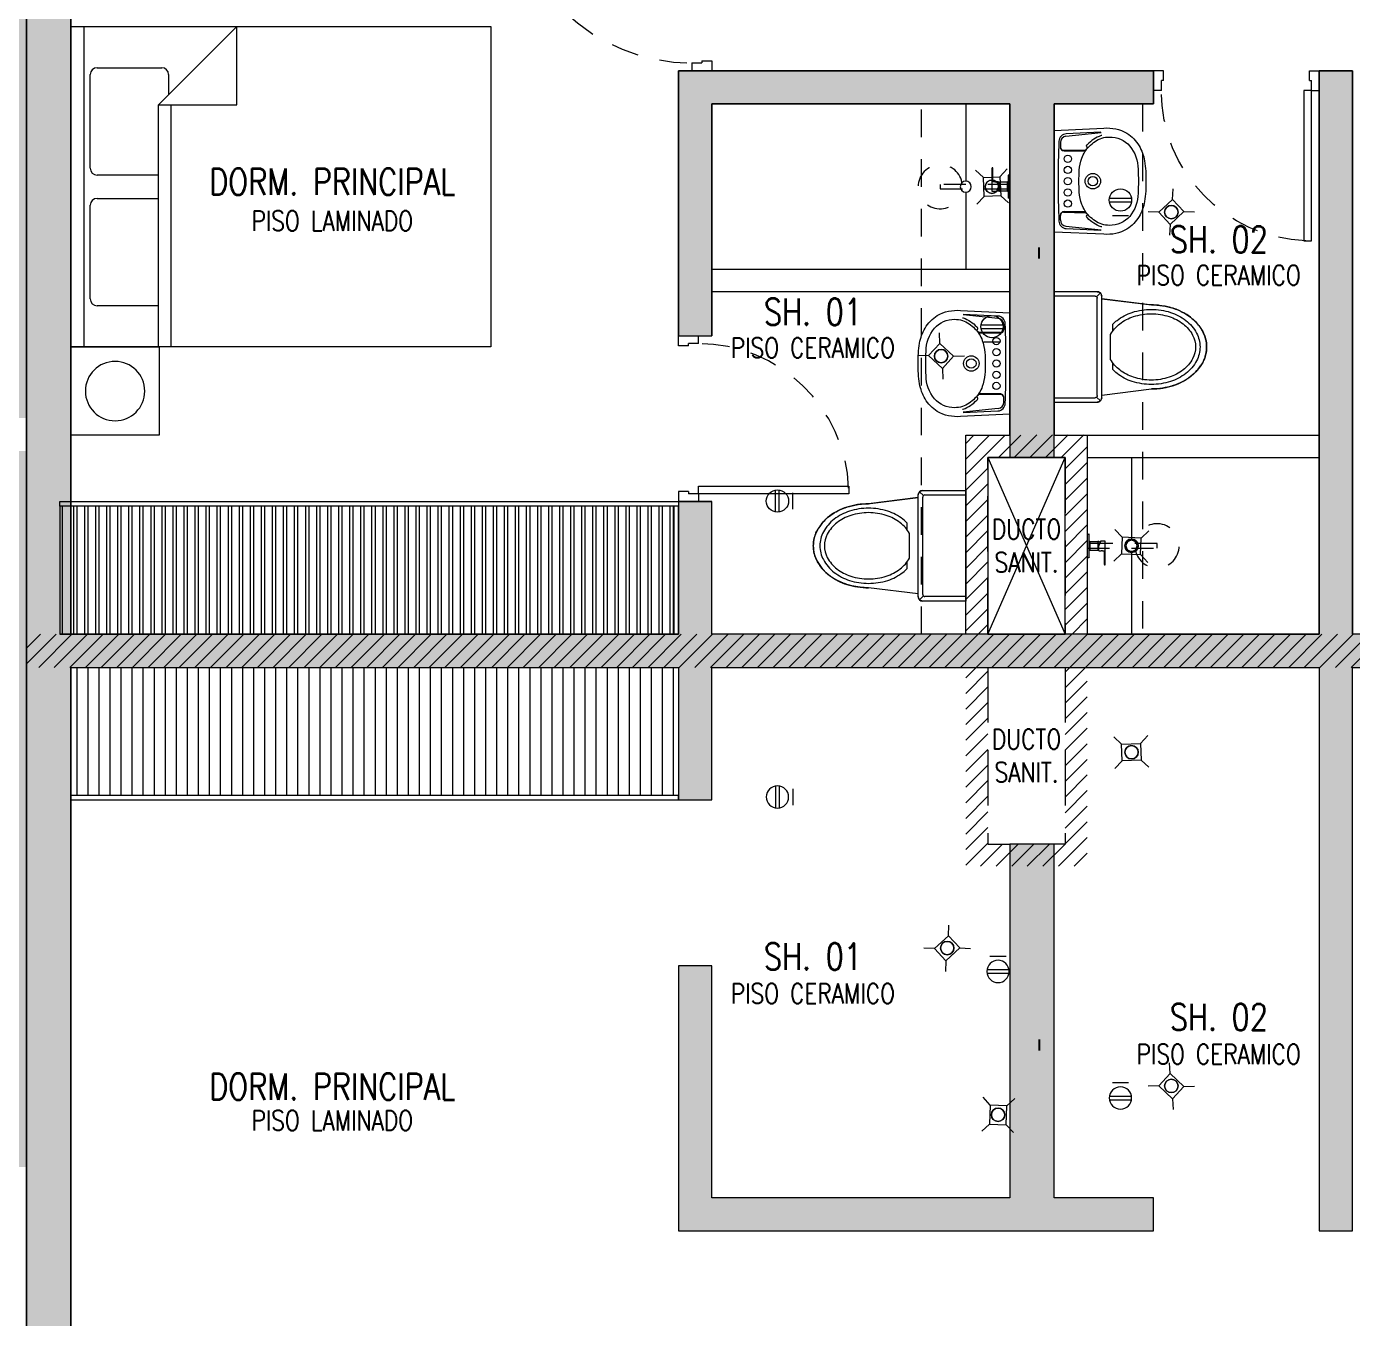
# Model space of a CAD drawing. Header units: millimetres. Extents: x 3738 to 3833, y 1327 to 1657.
# Drawn here: x 3768.47 to 3774.47, y 1485.64 to 1491.49 of the extents above; entities that cross this region are included whole.
import ezdxf
from ezdxf.enums import TextEntityAlignment as Align
from ezdxf.xclip import XClip

# ---------------------------------------------------------------- set-up
doc = ezdxf.new("R2010")
doc.units = ezdxf.units.MM
doc.header["$XCLIPFRAME"] = 2
for name, pattern in [('ACAD_ISO07W100', [3, 0, -3]), ('HIDDEN2', [0.1875, 0.125, -0.0625]), ('X-REF_DP_Arquitectura$0$HIDDEN', [0.375, 0.25, -0.125])]:
    doc.linetypes.add(name, pattern=pattern)
doc.layers.get('0').update_dxf_attribs({"color": 251, "lineweight": 9})
doc.layers.get('DEFPOINTS').update_dxf_attribs({"color": 251, "lineweight": 9})
for name, color, linetype, lineweight in [('A-07', 251, 'Continuous', 13), ('A-LINEAS', 251, 'Continuous', 13), ('A-MOBILIARIO', 251, 'Continuous', 13), ('A-MURO BAJO', 251, 'Continuous', 13), ('A-MUROS', 251, 'Continuous', 13), ('A-PROYECCIONES', 251, 'HIDDEN2', 13), ('A-SANITARIOS', 251, 'Continuous', 13), ('A-TEXTO-ACABADO PISO', 251, 'Continuous', 13), ('A-TEXTO-AMBIENTE', 251, 'Continuous', 13), ('A_20_Estructuras', 251, 'Continuous', 13), ('A_30_DispositivosSanit', 251, 'Continuous', 13), ('A_50_TextoAmbiente', 251, 'Continuous', 13), ('A_50_TextoIndicaciones', 251, 'Continuous', 13), ('A_50_Vigas', 251, 'X-REF_DP_Arquitectura$0$HIDDEN', 13), ('A_60_HatchEstructuras', 251, 'Continuous', 13), ('DLP_MOBILIARIO FIJO', 251, 'Continuous', 13), ('DLP_VERDE', 251, 'Continuous', 13), ('MURO CF 120', 251, 'Continuous', 13), ('MURO CF 60', 251, 'Continuous', 13)]:
    doc.layers.add(name, color=color, linetype=linetype, lineweight=lineweight)
doc.styles.add('ROMANS', font='romans.shx', dxfattribs={"width": 0.8})
pattern_1 = [(270, (-26.75, -6.375), (0.05, -9e-18), [])]
pattern_2 = [(45, (-21.67, -43.67528), (-0.03535534, 0.03535534), [])]

# ---------------------------------------------------------------- blocks, each defined once
blk = doc.blocks.new('A$C9f73720c')
at = {"layer": 'DLP_VERDE'}
h = blk.add_hatch(dxfattribs=at)
h.set_pattern_fill('AR-SAND', color=256, scale=0.0035, angle=215)
h.set_pattern_definition([(252.5, (24.44767, 11.2647), (0.1028379, -0.13710426), [0, -0.135128, 0, -0.15113, 0, -0.1444625]), (222.5, (24.44767, 11.2647), (0.01502412, -0.29575865), [0, -0.072898, 0, -0.121793, 0, -0.0466725]), (182.5, (24.53724, 11.32742), (-0.22649154, -0.15920515), [0, -0.04445, 0, -0.16002, 0, -0.208915]), (172.5, (24.53724, 11.32742), (-0.17416064, -0.21719985), [0, -0.022225, 0, -0.104902, 0, -0.120015])])
edge = h.paths.add_edge_path()
edge.add_line((50.8576, 131.3638), (52.1732, 135.6744))
edge.add_line((52.1732, 135.6744), (48.184, 136.8921))
edge.add_line((48.184, 136.8921), (49.0243, 139.6451))
edge.add_line((49.0243, 139.6451), (35.7131, 142.6238))
edge.add_line((35.7131, 142.6238), (36.0551, 142.1783))
edge.add_arc((40.9333, 145.9234), 6.15, 217.51443, 224.36418)
edge.add_arc((40.9333, 145.9234), 6.15, 224.36418, 255.73466)
edge.add_line((39.4179, 139.9631), (43.8897, 138.8261))
edge.add_arc((41.5611, 129.6675), 9.45, 10.34086, 75.73466, ccw=False)
h = blk.add_hatch(dxfattribs=at)
h.set_pattern_fill('AR-SAND', color=256, scale=0.0035, angle=215)
h.set_pattern_definition([(252.5, (-226520.54526, -8188080.01937), (0.1028379063742, -0.1371042579803), [0, -0.135128, 0, -0.15113, 0, -0.1444625]), (222.5, (-226520.54526, -8188080.01937), (0.0150241246165, -0.2957586482646), [0, -0.072898, 0, -0.121793, 0, -0.0466725]), (182.5, (-226520.45568, -8188079.95665), (-0.226491538642, -0.159205150185), [0, -0.04445, 0, -0.16002, 0, -0.208915]), (172.5, (-226520.45568, -8188079.95665), (-0.174160637763, -0.217199849944), [0, -0.022225, 0, -0.104902, 0, -0.120015])])
edge = h.paths.add_edge_path()
edge.add_line((36.0209, 135.9696), (35.5631, 133.9244))
edge.add_line((35.5631, 133.9244), (38.2955, 133.3128))
edge.add_line((38.2955, 133.3128), (37.2798, 128.7751))
edge.add_line((37.2798, 128.7751), (36.8412, 128.8732))
edge.add_line((36.8412, 128.8732), (36.2515, 126.2387))
edge.add_line((36.2515, 126.2387), (36.6894, 126.1404))
edge.add_line((36.6894, 126.1404), (36.6799, 126.098))
edge.add_line((36.6799, 126.098), (38.0458, 125.7916))
edge.add_line((38.0458, 125.7916), (40.0797, 134.6873))
edge.add_line((40.0797, 134.6873), (38.1981, 135.1657))
edge.add_arc((40.9333, 145.9234), 11.1, 243.73265, 255.73466, ccw=False)
edge = h.paths.add_edge_path()
edge.add_line((32.713, 135.9476), (33.1708, 137.9891))
edge.add_arc((40.9333, 145.9234), 11.1, 217.64206, 225.62698, ccw=False)
edge.add_arc((31.748, 138.839), 0.5, 37.64475, 127.51284)
edge.add_line((31.4435, 139.2356), (30.7692, 138.7179))
edge.add_line((30.7692, 138.7179), (31.5046, 137.76))
edge.add_line((31.5046, 137.76), (31.3857, 137.6687))
edge.add_line((31.3857, 137.6687), (30.6502, 138.6266))
edge.add_line((30.6502, 138.6266), (29.8568, 138.0175))
edge.add_line((29.8568, 138.0175), (29.5516, 136.6565))
edge.add_line((29.5516, 136.6565), (32.713, 135.9476))
edge = h.paths.add_edge_path()
edge.add_line((33.2972, 137.8674), (32.8593, 135.9147))
edge.add_line((32.8593, 135.9147), (35.712, 135.2762))
edge.add_line((35.712, 135.2762), (35.8827, 136.039))
edge.add_arc((40.9333, 145.9234), 11.1, 226.53294, 242.9345, ccw=False)
blk = doc.blocks.new('ESTRUC_P1')
at = {"layer": 'A_60_HatchEstructuras'}
h = blk.add_hatch(color=256, dxfattribs=at)
h.dxf.hatch_style = 1
h.paths.add_polyline_path([(7.5001, -6.85), (4.65, -6.85), (4.65, -4.3), (4.5, -4.3), (4.5, -6.85), (1.75, -6.85), (1.75, -6.25), (1.6, -6.25), (1.6, -6.85), (-1.15, -6.85), (-1.15, -2.8), (-1.35, -2.8), (-1.35, -11.05), (-1.15, -11.05), (-1.15, -7), (1.6, -7), (1.6, -7.6), (1.75, -7.6), (1.75, -7), (4.5, -7), (4.5, -9.55), (4.65, -9.55), (4.65, -7), (7.5001, -7)])
h.paths.add_polyline_path([(3.3, -4.45), (3.75, -4.45), (3.75, -4.3), (1.6, -4.3), (1.6, -5.5), (1.7468, -5.5), (1.75, -5.5), (1.75, -4.45), (3.1, -4.45), (3.1, -6.05), (3.3, -6.05)], flags=17)
h.paths.add_polyline_path([(3.3, -7.8), (3.1, -7.8), (3.1, -9.4), (1.75, -9.4), (1.75, -8.35), (1.6, -8.35), (1.6, -9.55), (3.75, -9.55), (3.75, -9.4), (3.3, -9.4)], flags=17)
at = {"layer": 'A_20_Estructuras'}
for points in [[(7.5001, -6.85), (4.65, -6.85), (4.65, -4.3), (4.5, -4.3), (4.5, -6.85), (1.75, -6.85), (1.75, -6.25), (1.6, -6.25), (1.6, -6.85), (-1.15, -6.85), (-1.15, -2.8), (-1.35, -2.8), (-1.35, -11.05), (-1.15, -11.05), (-1.15, -7), (1.6, -7), (1.6, -7.6), (1.75, -7.6), (1.75, -7), (4.5, -7), (4.5, -9.55), (4.65, -9.55), (4.65, -7), (7.5001, -7)], [(3.3, -4.45), (3.75, -4.45), (3.75, -4.3), (1.6, -4.3), (1.6, -5.5), (1.7468, -5.5), (1.75, -5.5), (1.75, -4.45), (3.1, -4.45), (3.1, -6.05), (3.3, -6.05)], [(3.3, -7.8), (3.1, -7.8), (3.1, -9.4), (1.75, -9.4), (1.75, -8.35), (1.6, -8.35), (1.6, -9.55), (3.75, -9.55), (3.75, -9.4), (3.3, -9.4)]]:
    blk.add_lwpolyline(points, close=True, dxfattribs=at)
at = {"layer": 'A_50_Vigas', "elevation": 0}
for points in [[(3, -6.85), (3, -6.05), (3.1, -6.05)], [(3, -7), (3, -7.8), (3.1, -7.8)], [(3.35, -7), (3.35, -7.8), (3.3, -7.8)]]:
    blk.add_lwpolyline(points, dxfattribs=at)
at = {"layer": 'A_50_Vigas'}
blk.add_lwpolyline([(3.3, -6.05), (3.35, -6.05), (3.35, -6.85)], dxfattribs=at)
blk = doc.blocks.new('A$C3E6679A6')
for p, q in [((0, 1.8444), (0.0001, 1.9044)), ((0.0001, 1.9044), (1.4501, 1.9044)), ((1.4501, 1.9044), (1.4501, 1.8444))]:
    blk.add_line(p, q)
at = {"linetype": 'Continuous'}
for p, q in [((0, 1.8444), (1.45, 1.8444)), ((0, 0.0044), (0, 1.8444)), ((0.2173, 1.8167), (0.6414, 1.8167)), ((0.8086, 1.8167), (1.2327, 1.8167)), ((1.45, 1.8444), (1.45, 0.0044)), ((0.1867, 1.5087), (0.1867, 1.786)), ((0.672, 1.786), (0.672, 1.5087)), ((0.778, 1.5087), (0.778, 1.786)), ((1.2633, 1.786), (1.2633, 1.4926)), ((0, 1.5084), (1.0953, 1.5084)), ((1.45, 1.1538), (1.0953, 1.5084)), ((1.0953, 1.5084), (1.0953, 1.1538)), ((1.0953, 1.4524), (0, 1.4524)), ((1.2327, 1.462), (1.1418, 1.462)), ((1.0953, 1.1538), (1.45, 1.1538)), ((1.45, 0.0044), (0, 0.0044))]:
    blk.add_line(p, q, dxfattribs=at)
for centre, start, end in [((0.2173, 1.786), 90, 180), ((0.6414, 1.786), 0, 90), ((0.8086, 1.786), 90, 180), ((1.2327, 1.786), 0, 90), ((1.2327, 1.4926), 270, 0)]:
    blk.add_arc(centre, 0.0306, start, end, dxfattribs=at)
at = {"layer": 'DEFPOINTS', "color": 0, "linetype": 'ByBlock'}
for p in [(0, 1.9044), (0, 0)]:
    blk.add_point(p, dxfattribs=at)
blk = doc.blocks.new('A$C2EBA15F5')
blk.add_lwpolyline([(0, 0.4), (0, 0), (0.4, 0), (0.4, 0.4)], close=True)
blk.add_circle((0.2, 0.2), 0.1344)
blk = doc.blocks.new('SIFON JET_PLANTA')
at = {"extrusion": (-2.64698e-23, 6.61744e-24, -1)}
for p, q in [((-0.2129, 0.239, 0), (-0.211, 0.2419, 0)), ((-0.211, 0.2419, 0), (-0.2091, 0.2441, 0)), ((-0.2091, 0.2441, 0), (-0.2077, 0.2455, 0)), ((-0.2077, 0.2455, 0), (-0.2055, 0.247, 0)), ((-0.2055, 0.247, 0), (-0.2007, 0.2492, 0)), ((-0.2007, 0.2492, 0), (-0.195, 0.25, 0)), ((-0.195, 0.25, 0), (-0.195, 0.25, 0)), ((-0.195, 0.25, 0), (-0.1605, 0.25, 0)), ((-0.1605, 0.25, 0), (-0.0975, 0.25, 0)), ((-0.0975, 0.25, 0), (-0.0323, 0.25, 0)), ((-0.0323, 0.25, 0), (0, 0.25, 0)), ((0, 0.25, 0), (0, -0.25, 0)), ((-0.5216, 0.1797, 0), (-0.5148, 0.1813, 0)), ((-0.5148, 0.1813, 0), (-0.5079, 0.1829, 0)), ((-0.5079, 0.1829, 0), (-0.5016, 0.1842, 0)), ((-0.5016, 0.1842, 0), (-0.4865, 0.1867, 0)), ((-0.4865, 0.1867, 0), (-0.4763, 0.188, 0)), ((-0.4763, 0.188, 0), (-0.4726, 0.1884, 0)), ((-0.4726, 0.1884, 0), (-0.4636, 0.1892, 0)), ((-0.4636, 0.1892, 0), (-0.4549, 0.1897, 0)), ((-0.4549, 0.1897, 0), (-0.449, 0.1899, 0)), ((-0.449, 0.1899, 0), (-0.44, 0.19, 0)), ((-0.44, 0.19, 0), (-0.4322, 0.191, 0)), ((-0.4322, 0.191, 0), (-0.215, 0.2181, 0)), ((-0.215, 0.2278, 0), (-0.2149, 0.2323, 0)), ((-0.215, 0.2234, 0), (-0.215, 0.2278, 0)), ((-0.215, 0.2181, 0), (-0.215, 0.2234, 0)), ((-0.2149, 0.2323, 0), (-0.2142, 0.2356, 0)), ((-0.2142, 0.2356, 0), (-0.2129, 0.239, 0)), ((-0.6386, 0.1152, 0), (-0.6326, 0.121, 0)), ((-0.6326, 0.121, 0), (-0.6299, 0.1235, 0)), ((-0.6299, 0.1235, 0), (-0.6251, 0.1276, 0)), ((-0.6251, 0.1276, 0), (-0.6206, 0.1314, 0)), ((-0.6206, 0.1314, 0), (-0.6168, 0.1344, 0)), ((-0.6168, 0.1344, 0), (-0.6106, 0.1389, 0)), ((-0.6106, 0.1389, 0), (-0.6061, 0.142, 0)), ((-0.6061, 0.142, 0), (-0.6, 0.1461, 0)), ((-0.6, 0.1461, 0), (-0.5963, 0.1484, 0)), ((-0.5963, 0.1484, 0), (-0.5908, 0.1517, 0)), ((-0.5908, 0.1517, 0), (-0.5862, 0.1543, 0)), ((-0.5862, 0.1543, 0), (-0.5794, 0.158, 0)), ((-0.5794, 0.158, 0), (-0.5693, 0.1629, 0)), ((-0.5693, 0.1629, 0), (-0.5517, 0.1703, 0)), ((-0.5517, 0.1703, 0), (-0.5465, 0.1722, 0)), ((-0.5465, 0.1722, 0), (-0.5385, 0.1749, 0)), ((-0.5385, 0.1749, 0), (-0.5346, 0.176, 0)), ((-0.5346, 0.176, 0), (-0.5265, 0.1784, 0)), ((-0.5265, 0.1784, 0), (-0.5216, 0.1797, 0)), ((-0.6779, 0.0582, 0), (-0.6745, 0.0655, 0)), ((-0.6745, 0.0655, 0), (-0.6722, 0.0699, 0)), ((-0.6745, 0.0655, 0), (-0.6745, 0.0655, 0)), ((-0.6722, 0.0699, 0), (-0.6705, 0.0728, 0)), ((-0.6705, 0.0728, 0), (-0.669, 0.0755, 0)), ((-0.669, 0.0755, 0), (-0.6672, 0.0785, 0)), ((-0.6672, 0.0785, 0), (-0.665, 0.082, 0)), ((-0.665, 0.082, 0), (-0.6634, 0.0845, 0)), ((-0.6634, 0.0845, 0), (-0.6611, 0.088, 0)), ((-0.6611, 0.088, 0), (-0.657, 0.0936, 0)), ((-0.657, 0.0936, 0), (-0.6534, 0.0984, 0)), ((-0.657, 0.0936, 0), (-0.657, 0.0936, 0)), ((-0.6534, 0.0984, 0), (-0.6503, 0.1023, 0)), ((-0.6534, 0.0984, 0), (-0.6534, 0.0984, 0)), ((-0.6503, 0.1023, 0), (-0.6453, 0.108, 0)), ((-0.6453, 0.108, 0), (-0.6386, 0.1152, 0)), ((-0.69, 0, 0), (-0.6899, 0.0044, 0)), ((-0.6899, 0.0044, 0), (-0.6897, 0.0096, 0)), ((-0.6897, 0.0096, 0), (-0.6893, 0.014, 0)), ((-0.6893, 0.014, 0), (-0.6887, 0.0194, 0)), ((-0.6887, 0.0194, 0), (-0.6881, 0.0236, 0)), ((-0.6881, 0.0236, 0), (-0.6872, 0.0284, 0)), ((-0.6881, 0.0236, 0), (-0.6881, 0.0236, 0)), ((-0.6872, 0.0284, 0), (-0.6867, 0.031, 0)), ((-0.6867, 0.031, 0), (-0.6855, 0.0361, 0)), ((-0.6855, 0.0361, 0), (-0.6838, 0.0421, 0)), ((-0.6855, 0.0361, 0), (-0.6855, 0.0361, 0)), ((-0.6838, 0.0421, 0), (-0.6819, 0.048, 0)), ((-0.6838, 0.0421, 0), (-0.6838, 0.0421, 0)), ((-0.6819, 0.048, 0), (-0.6804, 0.0521, 0)), ((-0.6804, 0.0521, 0), (-0.6793, 0.0547, 0)), ((-0.6793, 0.0547, 0), (-0.6779, 0.0582, 0)), ((-0.6899, -0.0065, 0), (-0.69, 0, 0)), ((-0.6896, -0.0111, 0), (-0.6899, -0.0065, 0)), ((-0.6891, -0.0164, 0), (-0.6896, -0.0111, 0)), ((-0.6881, -0.0232, 0), (-0.6891, -0.0164, 0)), ((-0.6876, -0.0264, 0), (-0.6881, -0.0232, 0)), ((-0.687, -0.0296, 0), (-0.6876, -0.0264, 0)), ((-0.6864, -0.0321, 0), (-0.687, -0.0296, 0)), ((-0.6855, -0.0361, 0), (-0.6864, -0.0321, 0)), ((-0.6838, -0.0419, 0), (-0.6855, -0.0361, 0)), ((-0.6827, -0.0457, 0), (-0.6838, -0.0419, 0)), ((-0.6814, -0.0492, 0), (-0.6827, -0.0457, 0)), ((-0.6803, -0.0522, 0), (-0.6814, -0.0492, 0)), ((-0.6792, -0.0551, 0), (-0.6803, -0.0522, 0)), ((-0.6779, -0.0581, 0), (-0.6792, -0.0551, 0)), ((-0.677, -0.0602, 0), (-0.6779, -0.0581, 0)), ((-0.6751, -0.0642, 0), (-0.677, -0.0602, 0)), ((-0.6722, -0.0699, 0), (-0.6751, -0.0642, 0)), ((-0.6706, -0.0727, 0), (-0.6722, -0.0699, 0)), ((-0.6679, -0.0774, 0), (-0.6706, -0.0727, 0)), ((-0.6646, -0.0826, 0), (-0.6679, -0.0774, 0)), ((-0.6623, -0.0862, 0), (-0.6646, -0.0826, 0)), ((-0.6599, -0.0897, 0), (-0.6623, -0.0862, 0)), ((-0.6554, -0.0958, 0), (-0.6599, -0.0897, 0)), ((-0.6494, -0.1032, 0), (-0.6554, -0.0958, 0)), ((-0.6458, -0.1074, 0), (-0.6494, -0.1032, 0)), ((-0.64, -0.1137, 0), (-0.6458, -0.1074, 0)), ((-0.6379, -0.1158, 0), (-0.64, -0.1137, 0)), ((-0.6347, -0.119, 0), (-0.6379, -0.1158, 0)), ((-0.6335, -0.1201, 0), (-0.6347, -0.119, 0)), ((-0.6347, -0.119, 0), (-0.6347, -0.119, 0)), ((-0.6318, -0.1217, 0), (-0.6335, -0.1201, 0)), ((-0.6305, -0.123, 0), (-0.6318, -0.1217, 0)), ((-0.6318, -0.1217, 0), (-0.6318, -0.1217, 0)), ((-0.6288, -0.1244, 0), (-0.6305, -0.123, 0)), ((-0.6276, -0.1255, 0), (-0.6288, -0.1244, 0)), ((-0.6262, -0.1268, 0), (-0.6276, -0.1255, 0)), ((-0.6245, -0.1281, 0), (-0.6262, -0.1268, 0)), ((-0.6235, -0.1291, 0), (-0.6245, -0.1281, 0)), ((-0.6245, -0.1281, 0), (-0.6245, -0.1281, 0)), ((-0.6223, -0.13, 0), (-0.6235, -0.1291, 0)), ((-0.6215, -0.1307, 0), (-0.6223, -0.13, 0)), ((-0.6204, -0.1315, 0), (-0.6215, -0.1307, 0)), ((-0.6193, -0.1324, 0), (-0.6204, -0.1315, 0)), ((-0.6179, -0.1335, 0), (-0.6193, -0.1324, 0)), ((-0.6168, -0.1344, 0), (-0.6179, -0.1335, 0)), ((-0.6153, -0.1355, 0), (-0.6168, -0.1344, 0)), ((-0.6142, -0.1363, 0), (-0.6153, -0.1355, 0)), ((-0.612, -0.1379, 0), (-0.6142, -0.1363, 0)), ((-0.6086, -0.1403, 0), (-0.612, -0.1379, 0)), ((-0.607, -0.1415, 0), (-0.6086, -0.1403, 0)), ((-0.6058, -0.1422, 0), (-0.607, -0.1415, 0)), ((-0.6039, -0.1435, 0), (-0.6058, -0.1422, 0)), ((-0.602, -0.1448, 0), (-0.6039, -0.1435, 0)), ((-0.6004, -0.1458, 0), (-0.602, -0.1448, 0)), ((-0.5987, -0.1469, 0), (-0.6004, -0.1458, 0)), ((-0.5964, -0.1483, 0), (-0.5987, -0.1469, 0)), ((-0.595, -0.1492, 0), (-0.5964, -0.1483, 0)), ((-0.5936, -0.15, 0), (-0.595, -0.1492, 0)), ((-0.5918, -0.1511, 0), (-0.5936, -0.15, 0)), ((-0.5896, -0.1524, 0), (-0.5918, -0.1511, 0)), ((-0.5871, -0.1538, 0), (-0.5896, -0.1524, 0)), ((-0.5833, -0.1559, 0), (-0.5871, -0.1538, 0)), ((-0.5781, -0.1587, 0), (-0.5833, -0.1559, 0)), ((-0.5759, -0.1598, 0), (-0.5781, -0.1587, 0)), ((-0.5738, -0.1608, 0), (-0.5759, -0.1598, 0)), ((-0.5702, -0.1625, 0), (-0.5738, -0.1608, 0)), ((-0.5675, -0.1637, 0), (-0.5702, -0.1625, 0)), ((-0.5659, -0.1645, 0), (-0.5675, -0.1637, 0)), ((-0.5644, -0.1652, 0), (-0.5659, -0.1645, 0)), ((-0.5614, -0.1664, 0), (-0.5644, -0.1652, 0)), ((-0.5598, -0.1671, 0), (-0.5614, -0.1664, 0)), ((-0.5568, -0.1683, 0), (-0.5598, -0.1671, 0)), ((-0.5543, -0.1693, 0), (-0.5568, -0.1683, 0)), ((-0.551, -0.1706, 0), (-0.5543, -0.1693, 0)), ((-0.5491, -0.1713, 0), (-0.551, -0.1706, 0)), ((-0.5465, -0.1722, 0), (-0.5491, -0.1713, 0)), ((-0.5449, -0.1728, 0), (-0.5465, -0.1722, 0)), ((-0.5428, -0.1735, 0), (-0.5449, -0.1728, 0)), ((-0.5412, -0.174, 0), (-0.5428, -0.1735, 0)), ((-0.5385, -0.1749, 0), (-0.5412, -0.174, 0)), ((-0.5352, -0.1759, 0), (-0.5385, -0.1749, 0)), ((-0.5385, -0.1749, 0), (-0.5385, -0.1749, 0)), ((-0.5321, -0.1768, 0), (-0.5352, -0.1759, 0)), ((-0.5296, -0.1775, 0), (-0.5321, -0.1768, 0)), ((-0.5267, -0.1783, 0), (-0.5296, -0.1775, 0)), ((-0.5238, -0.1791, 0), (-0.5267, -0.1783, 0)), ((-0.5267, -0.1783, 0), (-0.5267, -0.1783, 0)), ((-0.5217, -0.1796, 0), (-0.5238, -0.1791, 0)), ((-0.5177, -0.1807, 0), (-0.5217, -0.1796, 0)), ((-0.5151, -0.1813, 0), (-0.5177, -0.1807, 0)), ((-0.5118, -0.1821, 0), (-0.5151, -0.1813, 0)), ((-0.5094, -0.1826, 0), (-0.5118, -0.1821, 0)), ((-0.5066, -0.1832, 0), (-0.5094, -0.1826, 0)), ((-0.5022, -0.184, 0), (-0.5066, -0.1832, 0)), ((-0.4974, -0.1849, 0), (-0.5022, -0.184, 0)), ((-0.495, -0.1854, 0), (-0.4974, -0.1849, 0)), ((-0.4974, -0.1849, 0), (-0.4974, -0.1849, 0)), ((-0.4936, -0.1856, 0), (-0.495, -0.1854, 0)), ((-0.4916, -0.1859, 0), (-0.4936, -0.1856, 0)), ((-0.4884, -0.1864, 0), (-0.4916, -0.1859, 0)), ((-0.4862, -0.1867, 0), (-0.4884, -0.1864, 0)), ((-0.4824, -0.1872, 0), (-0.4862, -0.1867, 0)), ((-0.4812, -0.1874, 0), (-0.4824, -0.1872, 0)), ((-0.4785, -0.1877, 0), (-0.4812, -0.1874, 0)), ((-0.4761, -0.188, 0), (-0.4785, -0.1877, 0)), ((-0.4735, -0.1883, 0), (-0.4761, -0.188, 0)), ((-0.4695, -0.1887, 0), (-0.4735, -0.1883, 0)), ((-0.4651, -0.189, 0), (-0.4695, -0.1887, 0)), ((-0.4639, -0.1891, 0), (-0.4651, -0.189, 0)), ((-0.4651, -0.189, 0), (-0.4651, -0.189, 0)), ((-0.4619, -0.1893, 0), (-0.4639, -0.1891, 0)), ((-0.4592, -0.1894, 0), (-0.4619, -0.1893, 0)), ((-0.4568, -0.1896, 0), (-0.4592, -0.1894, 0)), ((-0.455, -0.1897, 0), (-0.4568, -0.1896, 0)), ((-0.4518, -0.1898, 0), (-0.455, -0.1897, 0)), ((-0.449, -0.1899, 0), (-0.4518, -0.1898, 0)), ((-0.4467, -0.1899, 0), (-0.449, -0.1899, 0)), ((-0.4428, -0.19, 0), (-0.4467, -0.1899, 0)), ((-0.44, -0.19, 0), (-0.4428, -0.19, 0)), ((-0.215, -0.2181, 0), (-0.44, -0.19, 0)), ((-0.215, -0.227, 0), (-0.215, -0.2181, 0)), ((-0.215, -0.23, 0), (-0.215, -0.227, 0)), ((-0.2147, -0.2335, 0), (-0.215, -0.23, 0)), ((-0.2138, -0.2369, 0), (-0.2147, -0.2335, 0)), ((-0.2126, -0.2395, 0), (-0.2138, -0.2369, 0)), ((-0.2138, -0.2369, 0), (-0.2138, -0.2369, 0)), ((-0.2108, -0.2423, 0), (-0.2126, -0.2395, 0)), ((-0.2126, -0.2395, 0), (-0.2126, -0.2395, 0)), ((-0.2091, -0.2441, 0), (-0.2108, -0.2423, 0)), ((-0.2108, -0.2423, 0), (-0.2108, -0.2423, 0)), ((-0.2108, -0.2423, 0), (-0.2108, -0.2423, 0)), ((-0.209, -0.244, 0), (-0.2091, -0.2441, 0)), ((-0.2067, -0.2462, 0), (-0.209, -0.244, 0)), ((-0.209, -0.244, 0), (-0.209, -0.244, 0)), ((-0.2029, -0.2484, 0), (-0.2067, -0.2462, 0)), ((-0.2067, -0.2462, 0), (-0.2067, -0.2462, 0)), ((-0.1995, -0.2495, 0), (-0.2029, -0.2484, 0)), ((-0.2029, -0.2484, 0), (-0.2029, -0.2484, 0)), ((-0.195, -0.25, 0), (-0.1995, -0.2495, 0)), ((0, -0.25, 0), (-0.195, -0.25, 0))]:
    blk.add_line(p, q, dxfattribs=at)
for p, q in [((-0.2091, 0.2441, 0), (-0.1921, 0.2271, 0)), ((-0.195, 0.25, 0), (0, 0.25, 0)), ((0, 0.25, 0), (0, -0.25, 0)), ((-0.215, 0.2181, 0), (-0.44, 0.19, 0)), ((-0.215, -0.23, 0), (-0.215, 0.23, 0)), ((-0.195, -0.22, 0), (-0.195, 0.22, 0)), ((-0.185, 0.23, 0), (0, 0.23, 0)), ((-0.265, 0.0718, 0), (-0.265, 0.1028, 0)), ((-0.255, -0.0562, 0), (-0.255, 0.0562, 0)), ((-0.265, -0.1028, 0), (-0.265, -0.0718, 0)), ((-0.215, -0.2181, 0), (-0.44, -0.19, 0)), ((-0.2091, -0.2441, 0), (-0.1921, -0.2271, 0)), ((0, -0.23, 0), (-0.185, -0.23, 0)), ((0, -0.25, 0), (-0.195, -0.25, 0))]:
    blk.add_line(p, q)
at = {"elevation": 0}
for points in [[(-0.265, 0.1028, 0.0362), (-0.2844, 0.1202, 0.08725), (-0.3535, 0.1565, 0.077598), (-0.44, 0.17, 0.077598), (-0.5265, 0.1565, 0.08725), (-0.5956, 0.1202, 0.105601), (-0.6443, 0.0627, 0.12364), (-0.66, 0, 0.12364), (-0.6443, -0.0627, 0.105601), (-0.5956, -0.1202, 0.08725), (-0.5265, -0.1565, 0.077598), (-0.44, -0.17, 0.077598)], [(-0.255, 0.0562, 0.100268), (-0.2967, 0.1044, 0.08725), (-0.3596, 0.1374, 0.077598), (-0.44, 0.15, 0.077598), (-0.5204, 0.1374, 0.08725), (-0.5833, 0.1044, 0.105601), (-0.6266, 0.0532, 0.12364), (-0.64, 0, 0.12364), (-0.6266, -0.0532, 0.105601), (-0.5833, -0.1044, 0.08725), (-0.5204, -0.1374, 0.077598), (-0.44, -0.15, 0.077598)], [(-0.44, -0.15, 0.077598), (-0.3596, -0.1374, 0.08725), (-0.2967, -0.1044, 0.100268), (-0.255, -0.0562, 0.12364)], [(-0.44, -0.17, 0.077598), (-0.3535, -0.1565, 0.08725), (-0.2844, -0.1202, 0.0362), (-0.265, -0.1028, 0.12364)]]:
    blk.add_lwpolyline(points, format="xyb", dxfattribs=at)
for centre, radius, start, end in [((-0.195, 0.23, 0), 0.02, 90, 180), ((-0.44, -0.1379, 0), 0.3279, 90, 107.47412), ((-0.185, 0.22, 0), 0.01, 90, 180), ((-0.4939, -0.0273, 0), 0.203, 127.23483, 151.40883), ((-0.4613, -0.0702, 0), 0.257, 107.47412, 127.23483), ((-0.544, 0, 0), 0.146, 151.40883, 180), ((-0.544, 0, 0), 0.146, 180, 208.59117), ((-0.4939, 0.0273, 0), 0.203, 208.59117, 232.76517), ((-0.4613, 0.0702, 0), 0.257, 232.76517, 252.52588), ((-0.44, 0.1379, 0), 0.3279, 252.52588, 270), ((-0.195, -0.23, 0), 0.02, 180, 270), ((-0.185, -0.22, 0), 0.01, 180, 270)]:
    blk.add_arc(centre, radius, start, end)
blk = doc.blocks.new('BOWL-ITALGRIF_VARADERO_01')
for p, q in [((-0.2032, -0.1971), (-0.2208, -0.038)), ((0.2032, -0.1971), (0.2208, -0.038)), ((-0.1404, -0.2077), (-0.1424, -0.1083)), ((-0.1375, -0.205), (-0.1375, -0.1117)), ((0.1375, -0.205), (0.1375, -0.1117)), ((0.1404, -0.2077), (0.1424, -0.1083)), ((-0.1753, -0.222), (-0.1544, -0.222)), ((0.1753, -0.222), (0.1544, -0.222))]:
    blk.add_line(p, q)
for points in [[(-0.0917, 0.1589, -0.02989), (-0.0456, 0.1646, -0.007822), (0.0456, 0.1646, -0.02989), (0.0918, 0.1589, -0.091737), (0.1601, 0.1343, -0.112496), (0.2175, 0.0792, -0.147885), (0.2402, -0.0257), (0.23, -0.25), (-0.23, -0.25), (-0.2402, -0.0257, -0.147885), (-0.2175, 0.0792, -0.112496), (-0.1601, 0.1343, -0.091737)], [(-0.0496, -0.1363, -0.062677), (-0.1048, -0.1249, -0.110639), (-0.1576, -0.091, -0.120976), (-0.195, -0.0344, -0.061198), (-0.2, 0, -0.21707), (-0.1593, 0.092, -0.174983), (-0.0545, 0.1298, -0.010618), (0, 0.131, -0.010618), (0.0545, 0.1298, -0.174983), (0.1593, 0.092, -0.21707), (0.2, 0, -0.061198), (0.195, -0.0344, -0.120976), (0.1576, -0.091, -0.110639), (0.1048, -0.1249, -0.062677), (0.0496, -0.1363, -0.017583), (0, -0.138, -0.017583)]]:
    blk.add_lwpolyline(points, format="xyb", close=True)
for points in [[(-0.2216, -0.0381), (-0.2145, -0.1954, 0.390823), (-0.1807, -0.2288, 0.017524), (0.1807, -0.2288, 0.390823), (0.2145, -0.1954), (0.2216, -0.0381)], [(-0.2072, -0.035, 0.005), (-0.2064, -0.038, 0.121292), (-0.166, -0.0996, 0.007977), (-0.1624, -0.1031)], [(0.2072, -0.035, -0.005), (0.2064, -0.038, -0.121292), (0.166, -0.0996, -0.007977), (0.1624, -0.1031)]]:
    blk.add_lwpolyline(points, format="xyb")
for centre, radius in [((0, -0.075), 0.035), ((0, -0.075), 0.0215), ((-0.1015, -0.1885), 0.0165), ((-0.051, -0.1885), 0.0165), ((0, -0.1885), 0.0165), ((0.051, -0.1885), 0.0165), ((0.1015, -0.1885), 0.0165)]:
    blk.add_circle(centre, radius)
for centre, radius, start, end in [((-0.1583, -0.0987), 0.006, 226.64309, 46.64309), ((-0.1404, -0.1083), 0.002, 54.36186, 181.13739), ((-0.1355, -0.1117), 0.002, 56.71088, 180), ((0.1355, -0.1117), 0.002, 0, 123.28912), ((0.1404, -0.1083), 0.002, 358.86261, 125.63814), ((0.1583, -0.0987), 0.006, 133.35691, 313.35691), ((0.1048, -0.1249), 9.094947017729287e-16, 0, 217.6714), ((-0.1753, -0.194), 0.028, 186.31112, 270), ((-0.1545, -0.205), 0.017, 270, 0), ((-0.1544, -0.208), 0.014, 270, 1.13739), ((0.1545, -0.205), 0.017, 180, 270), ((0.1544, -0.208), 0.014, 178.86261, 270), ((0.1753, -0.194), 0.028, 270, 353.68888)]:
    blk.add_arc(centre, radius, start, end)
blk = doc.blocks.new('*U281')
for p, q in [((0.01, 0.705), (0.01, 0.75)), ((0.1, 0.715), (0.1, 0.75)), ((0.055, 0.705), (0.01, 0.705)), ((0.1, 0.715), (0.055, 0.715)), ((0.055, 0.705), (0.055, 0.715)), ((0.055, 0.045), (0.01, 0.045)), ((0.01, 0.045), (0.01, 0)), ((0.055, 0.045), (0.055, 0.035)), ((0.1, 0.035), (0.055, 0.035)), ((0.1, 0.035), (0.1, 0))]:
    blk.add_line(p, q)
blk.add_lwpolyline([(0.78, 0.07), (0.78, 0.035), (0.1, 0.035), (0.1, 0.07)], close=True)
at = {"color": 7, "linetype": 'HIDDEN2'}
blk.add_arc((0.0996, 0.0341), 0.6809, 2.23015, 89.96723, dxfattribs=at)
blk = doc.blocks.new('*U258')
for p, q in [((0.01, 0.855), (0.01, 0.9)), ((0.055, 0.855), (0.01, 0.855)), ((0.1, 0.865), (0.055, 0.865)), ((0.055, 0.855), (0.055, 0.865)), ((0.1, 0.865), (0.1, 0.9)), ((0.055, 0.045), (0.01, 0.045)), ((0.01, 0.045), (0.01, 0)), ((0.055, 0.045), (0.055, 0.035)), ((0.1, 0.035), (0.055, 0.035)), ((0.1, 0.035), (0.1, 0))]:
    blk.add_line(p, q)
blk.add_lwpolyline([(0.93, 0.07), (0.93, 0.035), (0.1, 0.035), (0.1, 0.07)], close=True)
at = {"color": 7, "linetype": 'HIDDEN2'}
blk.add_arc((0.0995, 0.0339), 0.8311, 2.23015, 89.96723, dxfattribs=at)
blk = doc.blocks.new('ducha marsano')
at = {"linetype": 'HIDDEN2', "ltscale": 0.5, "extrusion": (-4.9425e-10, -7.91123e-10, -1)}
for p, q in [((-0.01, 0), (0.01, 0)), ((0.01, 0), (0.01, -0.3155)), ((-0.0155, -0.058), (-0.0157, -0.058)), ((-0.01, -0.3155), (-0.01, 0)), ((0.0225, -0.0515), (-0.0001, -0.0515)), ((0.0225, -0.0515), (0.0225, -0.0627)), ((-0.0205, -0.08), (-0.0205, -0.0601)), ((0.021, -0.0815), (-0.019, -0.0815)), ((0.025, -0.0815), (0.021, -0.0815)), ((0.0225, -0.0682), (0.0225, -0.077)), ((0.0225, -0.077), (0.025, -0.077)), ((0.025, -0.077), (0.0771, -0.077)), ((0.0771, -0.0815), (0.025, -0.0815)), ((0.0771, -0.077), (0.0816, -0.077)), ((0.0816, -0.0815), (0.0771, -0.0815)), ((0.0816, -0.077), (0.082, -0.077)), ((0.082, -0.0815), (0.0816, -0.0815)), ((0.082, -0.077), (0.084, -0.077)), ((0.084, -0.0815), (0.082, -0.0815)), ((0.0855, -0.0785), (0.0855, -0.08)), ((0.01, -0.3155), (-0.01, -0.3155))]:
    blk.add_line(p, q, dxfattribs=at)
for centre, radius, start, end in [((-0.0004, -0.0462), 0.02, 323.95812, 354.92979), ((0.0004, -0.0462), 0.02, 185.07021, 195.2705), ((0.019, -0.08), 0.0015, 270, 360), ((-0.084, -0.0785), 0.0015, 90, 180), ((-0.084, -0.08), 0.0015, 180, 270), ((0, -0.3155), 0.1, 95.73917, 84.26083)]:
    blk.add_arc(centre, radius, start, end, dxfattribs=at)
at = {"linetype": 'HIDDEN2', "ltscale": 0.5, "extrusion": (-4.94252e-10, -7.91124e-10, -1)}
blk.add_ellipse((0, -0.0515), major_axis=(-0.0225, -0.0095), ratio=0.001448, start_param=0.425436, end_param=1.567366, dxfattribs=at)
at = {"linetype": 'HIDDEN2', "ltscale": 0.5}
for points, degree in [([(-0.0305, 0), (0, 0), (0.0305, 0)], 2), ([(0.0305, 0), (0.0415, 0), (0.0525, 0)], 2), ([(0.0525, 0), (0.0525, -0.0038), (0.0525, -0.0075)], 2), ([(-0.0525, 0), (-0.0525, -0.0038), (-0.0525, -0.0075)], 2), ([(-0.0525, 0), (-0.0415, 0), (-0.0305, 0)], 2), ([(-0.0525, -0.0075), (-0.0525, -0.0075), (-0.0525, -0.0075)], 2), ([(0.0305, -0.008), (0, -0.008), (-0.0305, -0.008)], 2), ([(-0.0215, -0.008), (-0.0215, -0.0093), (-0.0215, -0.0105)], 2), ([(-0.021, -0.011), (-0.007, -0.011), (0.007, -0.011), (0.021, -0.011)], 3), ([(-0.02, -0.011), (-0.02, -0.0294), (-0.02, -0.0477)], 2), ([(-0.0197, -0.048), (0, -0.048), (0.0197, -0.048)], 2), ([(0.02, -0.011), (0.02, -0.0294), (0.02, -0.0477)], 2), ([(0.0215, -0.008), (0.0215, -0.0093), (0.0215, -0.0105)], 2)]:
    blk.add_open_spline(points, degree=degree, dxfattribs=at)
for points, weights in [([(-0.0525, -0.0075), (-0.0525, -0.0075), (-0.0525, -0.0075)], [1, 0.990847086912, 0.982266230892]), ([(-0.052, -0.008), (-0.0525, -0.008), (-0.0525, -0.0075)], [1, 0.707106781193, 1]), ([(-0.0215, -0.0105), (-0.0215, -0.011), (-0.021, -0.011)], [1, 0.70710678154, 1]), ([(-0.02, -0.0477), (-0.02, -0.048), (-0.0197, -0.048)], [1, 0.707106780138, 1]), ([(0.02, -0.0477), (0.02, -0.048), (0.0197, -0.048)], [1, 0.707106779703, 1]), ([(0.0211, -0.011), (0.0211, -0.011), (0.021, -0.011)], [1, 0.992411795776, 1]), ([(0.052, -0.008), (0.0521, -0.008), (0.0521, -0.008)], [1, 0.992411795771, 1])]:
    blk.add_rational_spline(points, weights, degree=2, dxfattribs=at)
for points, knots in [([(-0.0305, -0.008), (-0.0332, -0.008), (-0.0374, -0.008), (-0.0424, -0.008), (-0.0458, -0.008), (-0.0486, -0.008), (-0.0512, -0.008), (-0.052, -0.008), (-0.052, -0.008)], [0, 0, 0, 0, 8.104572, 12.495263, 16.885954, 21.276645, 25.667336, 33.771908, 33.771908, 33.771908, 33.771908]), ([(0.052, -0.008), (0.052, -0.008), (0.0512, -0.008), (0.0486, -0.008), (0.0458, -0.008), (0.0424, -0.008), (0.0374, -0.008), (0.0332, -0.008), (0.0305, -0.008)], [0, 0, 0, 0, 8.104572, 12.495263, 16.885954, 21.276645, 25.667336, 33.771908, 33.771908, 33.771908, 33.771908]), ([(0.0225, -0.0682), (0.0225, -0.0682), (0.0225, -0.0682), (0.0225, -0.0679), (0.0224, -0.0677), (0.0224, -0.0672), (0.0224, -0.0669), (0.0223, -0.0662), (0.0223, -0.0658), (0.0223, -0.0652), (0.0223, -0.0648), (0.0224, -0.0641), (0.0224, -0.0638), (0.0224, -0.0633), (0.0225, -0.0631), (0.0225, -0.0628), (0.0225, -0.0627), (0.0225, -0.0627)], [0.4148436, 0.4148436, 0.4148436, 0.4148436, 0.5185541, 0.5185541, 0.6222645, 0.6222645, 0.7259759, 0.7259759, 0.8296873, 0.8296873, 0.9333987, 0.9333987, 1.03711, 1.03711, 1.1408205, 1.1408205, 1.2445309, 1.2445309, 1.2445309, 1.2445309])]:
    blk.add_open_spline(points, degree=3, knots=knots, dxfattribs=at)
for points, weights, degree, knots in [([(0.0211, -0.011), (0.0211, -0.011), (0.0211, -0.011), (0.0211, -0.011), (0.0214, -0.0109), (0.0215, -0.0107), (0.0215, -0.0105)], [0.918641037743, 0.918640949346, 0.918640860949, 0.918640772552, 0.789223156395, 0.789223156395, 0.918640772552], 3, [0.1238988, 0.1238988, 0.1238988, 0.1238988, 0.1238993, 0.1238993, 0.1238993, 0.78603, 0.78603, 0.78603, 0.78603]), ([(0.0521, -0.008), (0.0521, -0.008), (0.0521, -0.008), (0.0525, -0.0079), (0.0525, -0.0075)], [0.918641037749, 0.918640905153, 0.918640772558, 0.724517853988, 0.918640772558], 2, [0.1238988, 0.1238988, 0.1238988, 0.1238993, 0.1238993, 0.7860311, 0.7860311, 0.7860311])]:
    blk.add_rational_spline(points, weights, degree=degree, knots=knots, dxfattribs=at)
blk = doc.blocks.new('DPTO 65')
at = {"layer": 'DLP_MOBILIARIO FIJO'}
h = blk.add_hatch(dxfattribs=at)
h.set_pattern_fill('_USER', color=8, scale=0.05, angle=270, pattern_type=0)
h.set_pattern_definition([(270, (-9543.784857, -4937.615817), (0.05, -9e-18), [])])
h.paths.add_polyline_path([(-0.15, 0.15), (-2.93, 0.15), (-2.93, 0.73), (-0.15, 0.73)])
at = {"layer": 'A-LINEAS'}
for p, q in [((-4.25, 2.55), (-4.25, 2.2)), ((-4.25, 2.15), (-4.25, 1.8)), ((-5, 0.95), (-5, 0.575)), ((-4.35, 0.95), (-4.7, 0.15)), ((-4.35, 0.15), (-4.7, 0.95)), ((-5, 0.525), (-5, 0.15))]:
    blk.add_line(p, q, dxfattribs=at)
for centre in [(-4.25, 2.175), (-5, 0.55, 0)]:
    blk.add_circle(centre, 0.025, dxfattribs=at)
at = {"layer": 'A-MURO BAJO'}
for p, q in [((-4.45, 1.8), (-3.1, 1.8)), ((-4.45, 1.7), (-3.1, 1.7)), ((-4.8, 1.05), (-5.85, 1.05)), ((-4.8, 0.95), (-5.85, 0.95))]:
    blk.add_line(p, q, dxfattribs=at)
at = {"layer": 'A-MUROS'}
for p, q in [((-5.85, 2.7), (-6, 2.7)), ((-6, 2.7), (-6, 0.15)), ((-5.85, 0.15), (-5.85, 2.7)), ((-2.95, 2.7), (-5.1, 2.7)), ((-5.1, 2.7), (-5.1, 2.55)), ((-2.95, 1.5), (-2.95, 2.7)), ((-5.1, 2.55), (-4.65, 2.55)), ((-4.65, 2.55), (-4.65, 1.05)), ((-4.45, 1.05), (-4.45, 2.55)), ((-4.45, 2.55), (-3.1, 2.55)), ((-3.1, 2.55), (-3.1, 1.5)), ((-2.95, 1.5), (-3.0968, 1.5)), ((-4.65, 1.05), (-4.8, 1.05)), ((-4.8, 1.05), (-4.8, 0.15)), ((-4.25, 1.05), (-4.45, 1.05)), ((-4.25, 0.15), (-4.25, 1.05)), ((-3.1, 0.15), (-3.1, 0.75)), ((-3.1, 0.75), (-2.95, 0.75)), ((-2.95, 0.75), (-2.95, 0.15)), ((-4.8, 0.15), (-5.85, 0.15)), ((-4.25, 0.15), (-3.1, 0.15)), ((-2.95, 0.15), (-0.15, 0.15))]:
    blk.add_line(p, q, dxfattribs=at)
at = {"layer": 'A-MUROS', "elevation": 0}
blk.add_lwpolyline([(-4.7, 0.95), (-4.35, 0.95), (-4.35, 0.15), (-4.7, 0.15)], close=True, dxfattribs=at)
at = {"layer": 'A-PROYECCIONES'}
for p, q in [((-5.05, 2.55), (-5.05, 0.15)), ((-4.05, 0.15), (-4.05, 2.55))]:
    blk.add_line(p, q, dxfattribs=at)
at = {"layer": 'DLP_MOBILIARIO FIJO', "elevation": 0}
blk.add_lwpolyline([(-2.95, 0.75), (-2.95, 0.73), (-0.15, 0.73), (-0.15, 0.75)], close=True, dxfattribs=at)
at = {"layer": 'DLP_MOBILIARIO FIJO', "color": 8, "elevation": 0}
blk.add_lwpolyline([(-0.15, 0.15), (-2.93, 0.15), (-2.93, 0.73), (-0.15, 0.73)], close=True, dxfattribs=at)
at = {"layer": 'A-MOBILIARIO', "xscale": -1, "rotation": 180}
blk.add_blockref('*U258', (-3.11, 3.6), dxfattribs=at)
at = {"layer": 'A-MOBILIARIO', "extrusion": (0, 0, -1), "zscale": -1.000000000000004, "rotation": 90}
blk.add_blockref('A$C3E6679A6', (2.1044, 1.45), dxfattribs=at)
at = {"layer": 'A-MOBILIARIO'}
for name, p, rotation in [('*U281', (-5.85, 2.71), 270), ('A$C2EBA15F5', (-0.2, 1.4501), 180)]:
    blk.add_blockref(name, p, dxfattribs=dict(at, rotation=rotation))
at = {"layer": 'A-MOBILIARIO', "xscale": -1}
blk.add_blockref('*U281', (-2.94, 0.75, 0), dxfattribs=at)
at = {"layer": 'A-SANITARIOS'}
for p, xscale, rotation in [((-4.9, 2.2, 0), -1.000000000000028, 90), ((-4.2, 1.375, 0), -1.000000000000002, 270)]:
    blk.add_blockref('BOWL-ITALGRIF_VARADERO_01', p, dxfattribs=dict(at, xscale=xscale, rotation=rotation))
at = {"layer": 'A-SANITARIOS', "extrusion": (7.91123e-10, -4.9425e-10, -1), "xscale": -0.9999999999999712, "rotation": 269.9999992996428}
blk.add_blockref('ducha marsano', (4.45, 2.175, 0), dxfattribs=at)
at = {"layer": 'A-SANITARIOS', "extrusion": (-3.60286e-08, -4.49068e-08, 1), "rotation": 1.331223285225883e-06}
blk.add_blockref('SIFON JET_PLANTA', (-4.65, 1.45, 0), dxfattribs=at)
at = {"layer": 'A-SANITARIOS', "extrusion": (-3.60286e-08, 4.49068e-08, -1), "zscale": -1, "rotation": 1.331223222925989e-06}
blk.add_blockref('SIFON JET_PLANTA', (4.25, 0.55, 0), dxfattribs=at)
at = {"layer": 'A-SANITARIOS', "extrusion": (-7.91123e-10, 4.9425e-10, -1), "xscale": -0.9999999999999727, "rotation": 89.99999929964281}
blk.add_blockref('ducha marsano', (4.8, 0.55, 0), dxfattribs=at)
blk = doc.blocks.new('N.03')
at = {"layer": 'A-MUROS'}
blk.add_lwpolyline([(-26.65, 5.975), (-26.65, 1.925), (-26.85, 1.925), (-26.85, 10.175), (-26.65, 10.175), (-26.65, 6.125)], dxfattribs=at)
blk = doc.blocks.new('JUNTA2')
at = {"layer": 'DLP_MOBILIARIO FIJO'}
h = blk.add_hatch(dxfattribs=at)
h.set_pattern_fill('_USER', color=8, scale=0.05, angle=270, pattern_type=0)
h.set_pattern_definition(pattern_1)
h.paths.add_polyline_path([(-26.75, -6.375), (-24, -6.375), (-24, -5.795), (-26.75, -5.795)])
h = blk.add_hatch(dxfattribs=at)
h.set_pattern_fill('_USER', color=8, scale=0.05, angle=270, pattern_type=0)
h.set_pattern_definition(pattern_1)
h.paths.add_polyline_path([(-26.75, -6.525), (-24, -6.525), (-24, -7.105), (-26.75, -7.105)])
at = {"layer": 'A-MUROS'}
blk.add_lwpolyline([(-24, -6.375), (-26.75, -6.375), (-26.75, -2.325), (-26.95, -2.325), (-26.95, -10.575), (-26.75, -10.575), (-26.75, -6.525), (-24, -6.525)], dxfattribs=at)
at = {"layer": 'DLP_MOBILIARIO FIJO', "elevation": 0}
for points in [[(-24, -5.775), (-24, -5.795), (-26.75, -5.795), (-26.75, -5.775)], [(-24, -7.125), (-24, -7.105), (-26.75, -7.105), (-26.75, -7.125)]]:
    blk.add_lwpolyline(points, close=True, dxfattribs=at)
at = {"layer": 'DLP_MOBILIARIO FIJO', "color": 8, "elevation": 0}
for points in [[(-26.75, -6.375), (-24, -6.375), (-24, -5.795), (-26.75, -5.795)], [(-26.75, -6.525), (-24, -6.525), (-24, -7.105), (-26.75, -7.105)]]:
    blk.add_lwpolyline(points, close=True, dxfattribs=at)
blk = doc.blocks.new('TF_P1')
blk.add_blockref('JUNTA2', (26.95, 10.575))
at = {"xscale": -1}
blk.add_blockref('DPTO 65', (0, 4.05), dxfattribs=at)
blk.add_blockref('N.03', (26.85, -1.925))
blk = doc.blocks.new('TEXTO AMBIENTES P1')
at = {"layer": 'A-TEXTO-ACABADO PISO', "char_height": 0.09, "attachment_point": 2, "style": 'ROMANS'}
for s, insert in [('PISO LAMINADO', (0.033, -4.9347)), ('PISO CERAMICO', (4.0448, -5.1808)), ('PISO CERAMICO', (2.2081, -5.5088))]:
    blk.add_mtext_dynamic_manual_height_columns(s, width=1.20225, gutter_width=12.5, heights=[0], dxfattribs=dict(at, insert=insert))
at = {"layer": 'A-TEXTO-ACABADO PISO', "char_height": 0.09, "attachment_point": 2, "rotation": 0.00002, "style": 'ROMANS'}
for s, insert in [('PISO CERAMICO', (2.2081, -8.4314)), ('PISO CERAMICO', (4.0448, -8.7055)), ('PISO LAMINADO', (0.033, -9.0055))]:
    blk.add_mtext_dynamic_manual_height_columns(s, width=1.20225, gutter_width=12.5, heights=[0], dxfattribs=dict(at, insert=insert))
at = {"layer": 'A-TEXTO-AMBIENTE', "style": 'ROMANS', "width": 0.8}
for s, p in [('DORM. PRINCIPAL', (0.0332, -4.8624)), ('SH. 02', (4.0451, -5.1234)), ('SH. 01', (2.2081, -5.4514)), ('SH. 01', (2.2081, -8.3686)), ('SH. 02', (4.0451, -8.6427)), ('DORM. PRINCIPAL', (0.0332, -8.9576))]:
    blk.add_text(s, height=0.12, dxfattribs=at).set_placement(p, align=Align.CENTER)
blk = doc.blocks.new('TEXTO DUCTOS P1')
at = {"layer": 'A_50_TextoIndicaciones', "char_height": 0.09, "width": 0.4157, "attachment_point": 5, "style": 'ROMANS'}
for insert in [(3.175, -6.45), (3.175, -7.4)]:
    blk.add_mtext('\\pxsm1,t16;DUCTO SANIT.', dxfattribs=dict(at, insert=insert))
blk = doc.blocks.new('R')
at = {"layer": 'A_30_DispositivosSanit', "linetype": 'Continuous'}
for p, q in [((-0.0083, -0.0497), (-0.0083, 0.0497)), ((0.0083, -0.0497), (0.0083, 0.0497)), ((0.0694, -0.0367), (0.0694, 0.0367))]:
    blk.add_line(p, q, dxfattribs=at)
blk.add_circle((0, 0), 0.0504, dxfattribs=at)
blk = doc.blocks.new('0-sumidero')
for p, q in [((-0.0421, 0.0382), (-0.0763, 0.0724)), ((0.0435, 0.0382), (0.0777, 0.0724)), ((0.0435, 0.0382), (-0.0421, 0.0382)), ((-0.0421, 0.0382), (-0.0421, -0.0369)), ((0.0435, -0.0369), (0.0435, 0.0382)), ((-0.0421, -0.0369), (-0.0763, -0.0711)), ((-0.0421, -0.0369), (0.0435, -0.0369)), ((0.0435, -0.0369), (0.0777, -0.0711))]:
    blk.add_line(p, q)
blk.add_circle((0, 0), 0.0303)
blk = doc.blocks.new('sum')
at = {"layer": 'A_30_DispositivosSanit', "rotation": 45.00000007321594}
blk.add_blockref('0-sumidero', (0, 0), dxfattribs=at)
blk = doc.blocks.new('trampa')
at = {"layer": 'A_30_DispositivosSanit'}
blk.add_circle((0.0015, 0.0015), 0.0303, dxfattribs=at)
blk = doc.blocks.new('is-des-tf_28.02.2025')
at = {"layer": 'A_30_DispositivosSanit', "lineweight": 25, "elevation": 0}
for points in [[(-39.4683, 5.3004), (-39.4683, 5.3496)], [(-39.4683, 1.7654), (-39.4683, 1.7162)]]:
    blk.add_lwpolyline(points, dxfattribs=at)
at = {"layer": 'A_30_DispositivosSanit'}
for name, p, xscale, rotation in [('sum', (-39.6816, 5.625), -1, 317.2809658083239), ('sum', (-39.9117, 4.8585), -1, 2.28096504922804), ('trampa', (-39.05, 4.0022, 0), -1, 134.9999999999999), ('sum', (-39.05, 3.0657, 0), -1, 47.28096504922797), ('trampa', (-39.8855, 2.1811), -1, 180), ('sum', (-38.8699, 1.5555), -1.000000000000001, 182.2809650492281), ('trampa', (-39.6561, 1.425), -0.9999999999999998, 224.9999999999998)]:
    blk.add_blockref(name, p, dxfattribs=dict(at, xscale=xscale, rotation=rotation))
for name, p, rotation in [('trampa', (-39.6838, 5.625), 315.0000007590962), ('sum', (-38.8699, 5.5103), 357.719034950772), ('sum', (-39.05, 4, 0), 132.7190349507721), ('trampa', (-39.05, 3.0635, 0), 45.00000000000006), ('sum', (-39.884, 2.1796), 177.719034950772), ('sum', (-39.6539, 1.425), 222.7190349507719), ('trampa', (-38.8684, 1.557), 180)]:
    blk.add_blockref(name, p, dxfattribs=dict(at, rotation=rotation))
at = {"layer": 'A_30_DispositivosSanit', "linetype": 'Continuous', "rotation": 270}
for p in [(-39.1, 5.5646), (-39.6816, 4.9921)]:
    blk.add_blockref('R', p, dxfattribs=at)
at = {"layer": 'A_30_DispositivosSanit', "xscale": -1}
blk.add_blockref('trampa', (-38.8684, 5.5087), dxfattribs=at)
at = {"layer": 'A_30_DispositivosSanit'}
blk.add_blockref('trampa', (-39.9133, 4.8569), dxfattribs=at)
at = {"layer": 'A_30_DispositivosSanit', "linetype": 'Continuous'}
blk.add_blockref('R', (-40.6523, 4.2026), dxfattribs=at)
at = {"layer": 'A_30_DispositivosSanit', "linetype": 'Continuous', "xscale": -1}
for p, rotation in [((-40.6523, 2.8632), 180), ((-39.6539, 2.0737), 270), ((-39.1, 1.5011), 270)]:
    blk.add_blockref('R', p, dxfattribs=dict(at, rotation=rotation))
blk = doc.blocks.new('TORRE F HATCH CORTAFUEGO')
at = {"layer": 'MURO CF 60'}
h = blk.add_hatch(dxfattribs=at)
h.set_pattern_fill('_USER', color=256, scale=0.05, angle=45, pattern_type=0)
h.set_pattern_definition(pattern_2)
h.paths.add_polyline_path([(-43.9, 7.9025), (-44.45, 7.9), (-44.45, 7), (-44.35, 7), (-44.35, 7.8), (-44, 7.8), (-44, 7), (-43.9, 7.0025)])
h.paths.add_polyline_path([(-43.9, 6.85), (-44, 6.85), (-44, 6.05), (-44.35, 6.05), (-44.35, 6.85), (-44.45, 6.85), (-44.45, 5.95), (-43.9, 5.95)])
h = blk.add_hatch(dxfattribs=at)
h.set_pattern_fill('_USER', color=256, scale=0.05, angle=45, pattern_type=0)
h.set_pattern_definition(pattern_2)
h.paths.add_polyline_path([(-40, 7), (-48.7, 7), (-48.7, 6.85), (-40, 6.85)])

msp = doc.modelspace()

# ---------------------------------------------------------------- block references
at = {"color": 7, "linetype": 'ACAD_ISO07W100', "ltscale": 5, "true_color": 0xffffff}
ref = msp.add_blockref('A$C9f73720c', (3908.2809, 1487.3354), dxfattribs=dict(at, rotation=102.6156181418625))
XClip(ref).set_block_clipping_path([(22.1542253106, 140.4101169162), (10.3600901397, 87.7136669306), (29.6608346476, 83.3939150368), (41.4549698184, 136.0903650224)])

# ---------------------------------------------------------------- next in the draw order: block references
at = {"color": 251}
msp.add_blockref('ESTRUC_P1', (3769.8221, 1495.5876), dxfattribs=at)

# ---------------------------------------------------------------- next in the draw order: block references
msp.add_blockref('TF_P1', (3768.4721, 1484.5379), dxfattribs=at)

# ---------------------------------------------------------------- next in the draw order: block references
at = {"layer": 'A-07'}
msp.add_blockref('is-des-tf_28.02.2025', (3812.5221, 1485.1379), dxfattribs=at)
at = {"layer": 'A_50_TextoAmbiente'}
msp.add_blockref('TEXTO AMBIENTES P1', (3769.8221, 1495.5879), dxfattribs=at)
at = {"layer": 'A_50_TextoIndicaciones'}
msp.add_blockref('TEXTO DUCTOS P1', (3769.8221, 1495.5879), dxfattribs=at)
at = {"layer": 'MURO CF 120', "color": 251}
msp.add_blockref('TORRE F HATCH CORTAFUEGO', (3817.1721, 1481.7379), dxfattribs=at)

doc.saveas('drawing.dxf')
